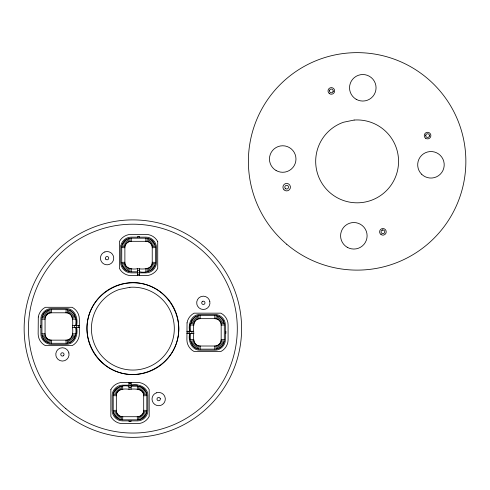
<?xml version="1.0" encoding="UTF-8"?>
<svg xmlns="http://www.w3.org/2000/svg" width="490" height="490" viewBox="0 0 490 490"><rect width="100%" height="100%" fill="white"/><g stroke="black" fill="none" stroke-linecap="round" stroke-linejoin="round"><path stroke-width="0.73" d="M72.422 327.51C73.084 322.346 73.518 312.81 65.991 312.792L51.493 312.792C48.026 312.663 44.933 315.75 45.062 319.223L45.062 333.721C44.933 337.187 48.026 340.274 51.493 340.146L65.991 340.146C72.434 340.305 73.512 332.293 72.422 327.51L79.337 327.51M74.315 327.51L74.315 325.421M76.599 325.427C78.351 318.218 74.707 308.431 66.156 308.614L51.328 308.614C45.748 308.51 40.78 313.471 40.891 319.057L40.891 333.88C40.78 339.466 45.748 344.427 51.328 344.323L66.156 344.323C74.707 344.507 78.351 334.719 76.599 327.51M128.974 389.354C134.138 388.693 143.674 388.252 143.692 395.779L143.692 410.277C143.827 413.75 140.734 416.837 137.267 416.708L122.77 416.708C119.303 416.837 116.21 413.75 116.338 410.277L116.338 395.779C116.179 389.342 124.191 388.258 128.974 389.354L128.974 382.433M131.063 389.354L131.063 382.433M137.512 268.673C142.676 269.335 152.212 269.769 152.231 262.242L152.231 247.744C152.365 244.277 149.272 241.184 145.806 241.319L131.308 241.319C127.835 241.184 124.748 244.277 124.877 247.744L124.877 262.242C124.717 268.685 132.729 269.763 137.512 268.673L137.512 275.594M139.601 268.673L139.601 275.594M186.892 331.289L189.636 331.289C187.884 324.08 191.523 314.292 200.079 314.482L214.908 314.482C220.488 314.372 225.449 319.339 225.345 324.919L225.345 339.748C225.449 345.327 220.488 350.295 214.908 350.191L200.079 350.191C191.523 350.375 187.884 340.587 189.636 333.378M191.915 333.378L191.915 331.289M193.813 333.378C193.152 328.214 192.711 318.678 200.245 318.659L214.743 318.659C218.209 318.524 221.302 321.618 221.168 325.084L221.168 339.582C221.302 343.049 218.209 346.142 214.743 346.014L200.245 346.014C193.801 346.173 192.723 338.161 193.813 333.378L186.892 333.378M75.552 325.427C77.181 318.806 74.137 309.472 66.113 309.662L51.37 309.662C46.317 309.545 41.822 314.041 41.932 319.094L41.932 333.843C41.822 338.896 46.317 343.392 51.37 343.282L51.493 340.146M65.991 312.792L66.113 309.662M128.974 386.218C122.353 384.595 113.025 387.633 113.208 395.657L113.208 410.399C113.098 415.453 117.594 419.954 122.647 419.838L122.77 416.708M139.601 271.803C146.216 273.432 155.551 270.394 155.367 262.364L155.367 247.621C155.477 242.568 150.981 238.073 145.928 238.183L131.179 238.183C126.126 238.073 121.63 242.568 121.747 247.621L121.747 262.364C121.63 267.418 126.126 271.913 131.179 271.803L131.308 268.673M137.267 389.354L137.39 386.218C142.443 386.108 146.939 390.604 146.829 395.657L146.829 410.399C146.939 415.453 142.443 419.954 137.39 419.838L122.647 419.838M145.806 241.319L145.928 238.183M190.684 333.378C189.054 339.993 192.092 349.327 200.122 349.143L200.245 346.014M214.743 318.659L214.865 315.523C219.918 315.413 224.414 319.909 224.304 324.962L224.304 339.705C224.414 344.758 219.918 349.254 214.865 349.143L200.122 349.143M51.37 343.282L66.113 343.282C74.137 343.466 77.181 334.131 75.552 327.51M190.684 331.289C189.054 324.674 192.092 315.34 200.122 315.523L214.865 315.523M425.712 135.589L425.773 135.111M429.375 136.073L429.442 135.589A1.862 1.862 0 0 0 426.643 133.978A1.862 1.862 0 0 0 426.643 137.206A1.862 1.862 0 0 0 429.442 135.589M49.858 343.159L50.348 340.054M67.13 312.883L67.626 309.778M129.672 271.687L130.162 268.581M146.945 241.405L147.435 238.305M121.134 419.722L121.624 416.616M138.407 389.44L138.903 386.341M198.609 349.027L199.099 345.922M215.882 318.745L216.378 315.646M329.476 90.73L329.592 90.252M333.077 91.606L333.194 91.134A1.868 1.868 0 0 0 330.579 89.217A1.868 1.868 0 0 0 330.229 92.439A1.868 1.868 0 0 0 333.194 91.134M48.424 342.816L49.398 339.827M68.085 313.11L69.059 310.121M128.239 271.338L129.207 268.355M147.9 241.637L148.868 238.648M119.701 419.379L120.675 416.39M139.362 389.673L140.336 386.684M197.176 348.684L198.15 345.695M216.837 318.978L217.811 315.989M47.065 342.253L48.492 339.454M68.992 313.484L70.419 310.685M126.879 270.774L128.3 267.975M148.807 242.011L150.234 239.212M118.341 418.815L119.768 416.016M140.269 390.046L141.696 387.247M195.816 348.114L197.243 345.315M217.744 319.351L219.171 316.552M45.809 341.481L47.653 338.939M69.831 313.998L71.675 311.456M125.618 270.008L127.467 267.466M149.64 242.525L151.49 239.984M117.086 418.043L118.929 415.502M141.108 390.561L142.951 388.019M194.561 347.349L196.404 344.807M218.583 319.866L220.427 317.324M44.688 340.526L46.905 338.302M70.572 314.635L72.796 312.412M124.497 269.047L126.72 266.829M150.387 243.163L152.611 240.939M115.965 417.088L118.182 414.865M141.849 391.198L144.072 388.974M193.44 346.387L195.657 344.17M219.324 320.503L221.547 318.28M151.024 243.904L153.566 242.06M123.541 267.926L126.083 266.082M71.215 315.382L73.757 313.533M43.726 339.405L46.268 337.555M219.961 321.244L222.503 319.4M192.478 345.266L195.02 343.423M142.486 391.945L145.028 390.095M115.003 415.967L117.545 414.117M151.539 244.743L154.338 243.316M122.77 266.67L125.569 265.243M71.724 316.215L74.523 314.788M42.961 338.149L45.76 336.722M220.476 322.083L223.275 320.656M191.713 344.011L194.512 342.584M143 392.778L145.799 391.351M114.237 414.705L117.037 413.284M151.912 245.649L154.901 244.675M122.206 265.311L125.195 264.337M72.097 317.122L75.086 316.154M42.397 336.783L45.38 335.815M220.849 322.99L223.838 322.016M191.143 342.651L194.132 341.677M143.374 393.684L146.363 392.717M113.668 413.346L116.657 412.378M382.298 230.073A1.862 1.862 0 0 1 384.748 232.18A1.862 1.862 0 0 1 381.698 233.246A1.862 1.862 0 0 1 382.298 230.073L382.776 229.975M152.139 246.605L155.244 246.109M121.863 263.877L124.968 263.387M72.33 318.077L75.436 317.587M42.048 335.35L45.154 334.86M221.082 323.945L224.181 323.449M190.8 341.218L193.905 340.728M143.607 394.64L146.706 394.15M113.325 411.912L116.43 411.422M152.231 247.744L155.367 247.621M121.747 262.364L124.877 262.242M72.422 319.223L75.552 319.094M221.168 325.084L224.304 324.962M41.932 333.843L45.062 333.721M190.684 339.705L193.813 339.582M143.692 395.779L146.829 395.657M113.208 410.399L116.338 410.277M137.512 270.566L139.601 270.566M131.179 271.803L137.512 271.803M137.512 274.516L139.601 274.516M40.891 325.427L40.364 325.427L40.364 327.51L40.891 327.51M72.422 325.421L79.337 325.427M225.345 331.289L225.865 331.289L225.865 333.378L225.345 333.378M189.636 331.289L193.813 331.289M128.974 383.511L131.063 383.511M137.433 385.177L122.604 385.177C117.024 385.073 112.057 390.034 112.161 395.62L112.161 410.442C112.057 416.022 117.024 420.99 122.604 420.886L137.433 420.886C143.013 420.99 147.98 416.022 147.87 410.442L147.87 395.62C148.06 387.063 138.272 383.419 131.063 385.177M131.063 386.218L137.39 386.218M128.974 387.455L131.063 387.455M121.747 247.621L124.877 247.744M152.231 262.242L155.367 262.364M41.932 319.094L45.062 319.223M190.684 324.962L193.813 325.084M72.422 333.721L75.552 333.843M221.168 339.582L224.304 339.705M113.208 395.657L116.338 395.779M143.692 410.277L146.829 410.399M121.863 246.109L124.968 246.605M152.139 263.387L155.244 263.877M190.8 323.449L193.905 323.945M221.082 340.728L224.181 341.218M42.048 317.587L45.154 318.077M72.33 334.86L75.436 335.35M113.325 394.15L116.43 394.64M143.607 411.422L146.706 411.912M122.206 244.675L125.195 245.649M151.912 264.337L154.901 265.311M191.143 322.016L194.132 322.99M220.849 341.677L223.838 342.651M42.397 316.154L45.38 317.122M72.097 335.815L75.086 336.783M113.668 392.717L116.657 393.684M143.374 412.378L146.363 413.346M122.77 243.316L125.569 244.743M151.539 265.243L154.338 266.67M191.713 320.656L194.512 322.083M220.476 342.584L223.275 344.011M42.961 314.788L45.76 316.215M71.724 336.722L74.523 338.149M114.237 391.351L117.037 392.778M143 413.284L145.799 414.705M123.541 242.06L126.083 243.904M151.024 266.082L153.566 267.926M192.478 319.4L195.02 321.244M219.961 343.423L222.503 345.266M43.726 313.533L46.268 315.382M71.215 337.555L73.757 339.405M115.003 390.095L117.545 391.945M142.486 414.117L145.028 415.967M124.497 240.939L126.72 243.163M150.387 266.829L152.611 269.047M193.44 318.28L195.657 320.503M219.324 344.17L221.547 346.387M44.688 312.412L46.905 314.635M70.572 338.302L72.796 340.526M115.965 388.974L118.182 391.198M141.849 414.865L144.072 417.088M218.583 344.807L220.427 347.349M194.561 317.324L196.404 319.866M149.64 267.466L151.49 270.008M125.618 239.984L127.467 242.525M141.108 415.502L142.951 418.043M117.086 388.019L118.929 390.561M69.831 338.939L71.675 341.481M45.809 311.456L47.653 313.998M217.744 345.315L219.171 348.114M195.816 316.552L197.243 319.351M148.807 267.975L150.234 270.774M126.879 239.212L128.3 242.011M140.269 416.016L141.696 418.815M118.341 387.247L119.768 390.046M68.992 339.454L70.419 342.253M47.065 310.685L48.492 313.484M216.837 345.695L217.811 348.684M197.176 315.989L198.15 318.978M147.9 268.355L148.868 271.338M128.239 238.648L129.207 241.637M139.362 416.39L140.336 419.379M119.701 386.684L120.675 389.673M68.085 339.827L69.059 342.816M48.424 310.121L49.398 313.11M215.882 345.922L216.378 349.027M198.609 315.646L199.099 318.745M146.945 268.581L147.435 271.687M129.672 238.305L130.162 241.405M138.407 416.616L138.903 419.722M121.134 386.341L121.624 389.44M67.13 340.054L67.626 343.159M49.858 309.778L50.348 312.883M214.743 346.014L214.865 349.143M200.122 315.523L200.245 318.659M145.806 268.673L145.928 271.803M131.179 238.183L131.308 241.319M137.267 416.708L137.39 419.838M122.647 386.218L122.77 389.354M65.991 340.146L66.113 343.282M51.37 309.662L51.493 312.792M189.636 324.919L189.636 339.748M187.97 331.289L187.97 333.378M139.601 237.142L139.601 236.615L137.512 236.615L137.512 237.142M131.063 420.886L131.063 421.406L128.974 421.406L128.974 420.886M78.265 325.427L78.265 327.51M76.593 319.057L76.593 333.88M110.85 389.63L110.85 416.433C113.037 420.732 117.667 423.611 122.494 423.63L137.537 423.63C142.37 423.611 147 420.732 149.187 416.433L149.187 389.63C147 385.324 142.37 382.445 137.537 382.433L122.494 382.433C117.667 382.445 113.037 385.324 110.85 389.63M157.725 241.588L157.725 268.398C155.538 272.697 150.908 275.576 146.075 275.594L131.032 275.594C126.206 275.576 121.569 272.697 119.382 268.398L119.382 241.588C121.569 237.289 126.206 234.41 131.032 234.398L146.075 234.398C150.908 234.41 155.538 237.289 157.725 241.588M38.3 316.993L38.147 333.99C38.159 338.823 41.038 343.453 45.337 345.64L72.146 345.64C76.446 343.453 79.325 338.823 79.337 333.99L79.337 318.947C79.325 314.121 76.446 309.484 72.146 307.297L45.337 307.297C41.638 309.202 38.961 312.883 38.3 316.993M120.828 245.949L120.699 262.407C120.595 267.987 125.556 272.954 131.142 272.85L145.965 272.85C151.551 272.954 156.512 267.987 156.408 262.407L156.408 247.579C156.512 241.999 151.551 237.031 145.965 237.142L131.142 237.142C126.151 237.074 121.545 241.007 120.828 245.949M187.045 322.855L186.892 339.858C186.911 344.684 189.789 349.315 194.089 351.502L220.898 351.502C225.198 349.315 228.077 344.684 228.089 339.858L228.089 324.815C228.077 319.982 225.198 315.352 220.898 313.165L194.089 313.165C190.389 315.064 187.713 318.745 187.045 322.855M88.304 317.502C82.204 341.316 97.865 367.39 121.759 373.19C145.573 379.291 171.647 363.629 177.447 339.735C183.548 315.921 167.886 289.847 143.993 284.047C120.179 277.946 94.105 293.608 88.304 317.502M104.86 251.921L103.317 252.711A6.627 6.627 0 0 0 100.842 260.392L101.632 261.936A6.627 6.627 0 0 0 109.313 264.41L110.856 263.62A6.627 6.627 0 0 0 113.692 257.63L113.331 255.939A6.627 6.627 0 0 0 104.86 251.921M63.363 355.771L62.983 355.967A1.66 1.66 0 0 1 60.864 354.968A1.66 1.66 0 0 1 61.869 352.849L62.291 352.757A1.66 1.66 0 0 1 63.363 355.771M202.774 301.27L202.388 301.466A1.66 1.66 0 0 0 203.46 304.48L203.883 304.388A1.66 1.66 0 0 0 204.887 302.275A1.66 1.66 0 0 0 202.774 301.27M156.439 392.827L154.895 393.617A6.627 6.627 0 0 0 152.059 399.607L152.421 401.298A6.627 6.627 0 0 0 160.892 405.316L162.435 404.526A6.627 6.627 0 0 0 164.91 396.845L164.119 395.301A6.627 6.627 0 0 0 156.439 392.827M354.148 120.05L343.551 122.231A41.436 41.436 0 0 0 327.375 190.23A41.436 41.436 0 0 0 395.84 176.149A41.436 41.436 0 0 0 354.148 120.05M129.899 287.287L119.303 289.468A41.436 41.436 0 0 0 103.127 357.467A41.436 41.436 0 0 0 171.592 343.386A41.436 41.436 0 0 0 129.899 287.287M105.73 259.118L105.528 258.738A1.66 1.66 0 0 1 106.514 256.607A1.66 1.66 0 0 1 108.645 257.599L108.737 258.022A1.66 1.66 0 0 1 105.73 259.118M160.23 398.511L160.034 398.125A1.66 1.66 0 0 0 157.008 399.203L157.1 399.632A1.66 1.66 0 0 0 159.226 400.636A1.66 1.66 0 0 0 160.23 398.511M209.8 301.381L209.206 299.757A6.627 6.627 0 0 0 196.857 304.278L197.452 305.901A6.627 6.627 0 0 0 209.8 301.381M68.894 352.959L68.3 351.336A6.627 6.627 0 0 0 55.952 355.856L56.546 357.48A6.627 6.627 0 0 0 68.894 352.959M65.899 408.734A104.425 104.425 0 0 0 235.745 346.565A104.425 104.425 0 0 0 96.983 230.557A104.425 104.425 0 0 0 65.899 408.734M100.958 361.663A45.938 45.938 0 0 0 177.447 339.735A45.938 45.938 0 0 0 120.222 284.457A45.938 45.938 0 0 0 100.958 361.663M62.463 411.471A108.731 108.731 0 0 0 239.837 348.176A108.731 108.731 0 0 0 96.334 226.215A108.731 108.731 0 0 0 62.463 411.471M329.28 93.529A3.314 3.314 0 0 0 334.615 91.403A3.314 3.314 0 0 0 330.107 87.851A3.314 3.314 0 0 0 329.28 93.529M381.03 234.563A3.314 3.314 0 0 0 386.218 232.101A3.314 3.314 0 0 0 381.49 228.836A3.314 3.314 0 0 0 381.03 234.563M284.022 189.82A3.749 3.749 0 0 0 290.294 188.142A3.749 3.749 0 0 0 285.701 183.548A3.749 3.749 0 0 0 284.022 189.82M276.084 170.508A13.261 13.261 0 0 0 295.972 159.023A13.261 13.261 0 0 0 276.084 147.539A13.261 13.261 0 0 0 276.084 170.508M347.22 247.279A13.261 13.261 0 0 0 367.108 235.794A13.261 13.261 0 0 0 347.22 224.31A13.261 13.261 0 0 0 347.22 247.279M421.572 174.177A13.261 13.261 0 0 0 443.756 168.235A13.261 13.261 0 0 0 427.513 151.992A13.261 13.261 0 0 0 421.572 174.177M356.163 99.274A13.261 13.261 0 0 0 376.057 87.79A13.261 13.261 0 0 0 356.163 76.305A13.261 13.261 0 0 0 356.163 99.274M425.571 138.235A3.314 3.314 0 0 0 430.863 136.006A3.314 3.314 0 0 0 426.288 132.539A3.314 3.314 0 0 0 425.571 138.235M286.711 244.234A108.731 108.731 0 0 0 464.085 180.939A108.731 108.731 0 0 0 320.576 58.972A108.731 108.731 0 0 0 286.711 244.234M285.737 188.785A1.862 1.862 0 0 0 288.536 187.174A1.862 1.862 0 0 0 285.737 185.557A1.862 1.862 0 0 0 285.737 188.785"/></g></svg>
